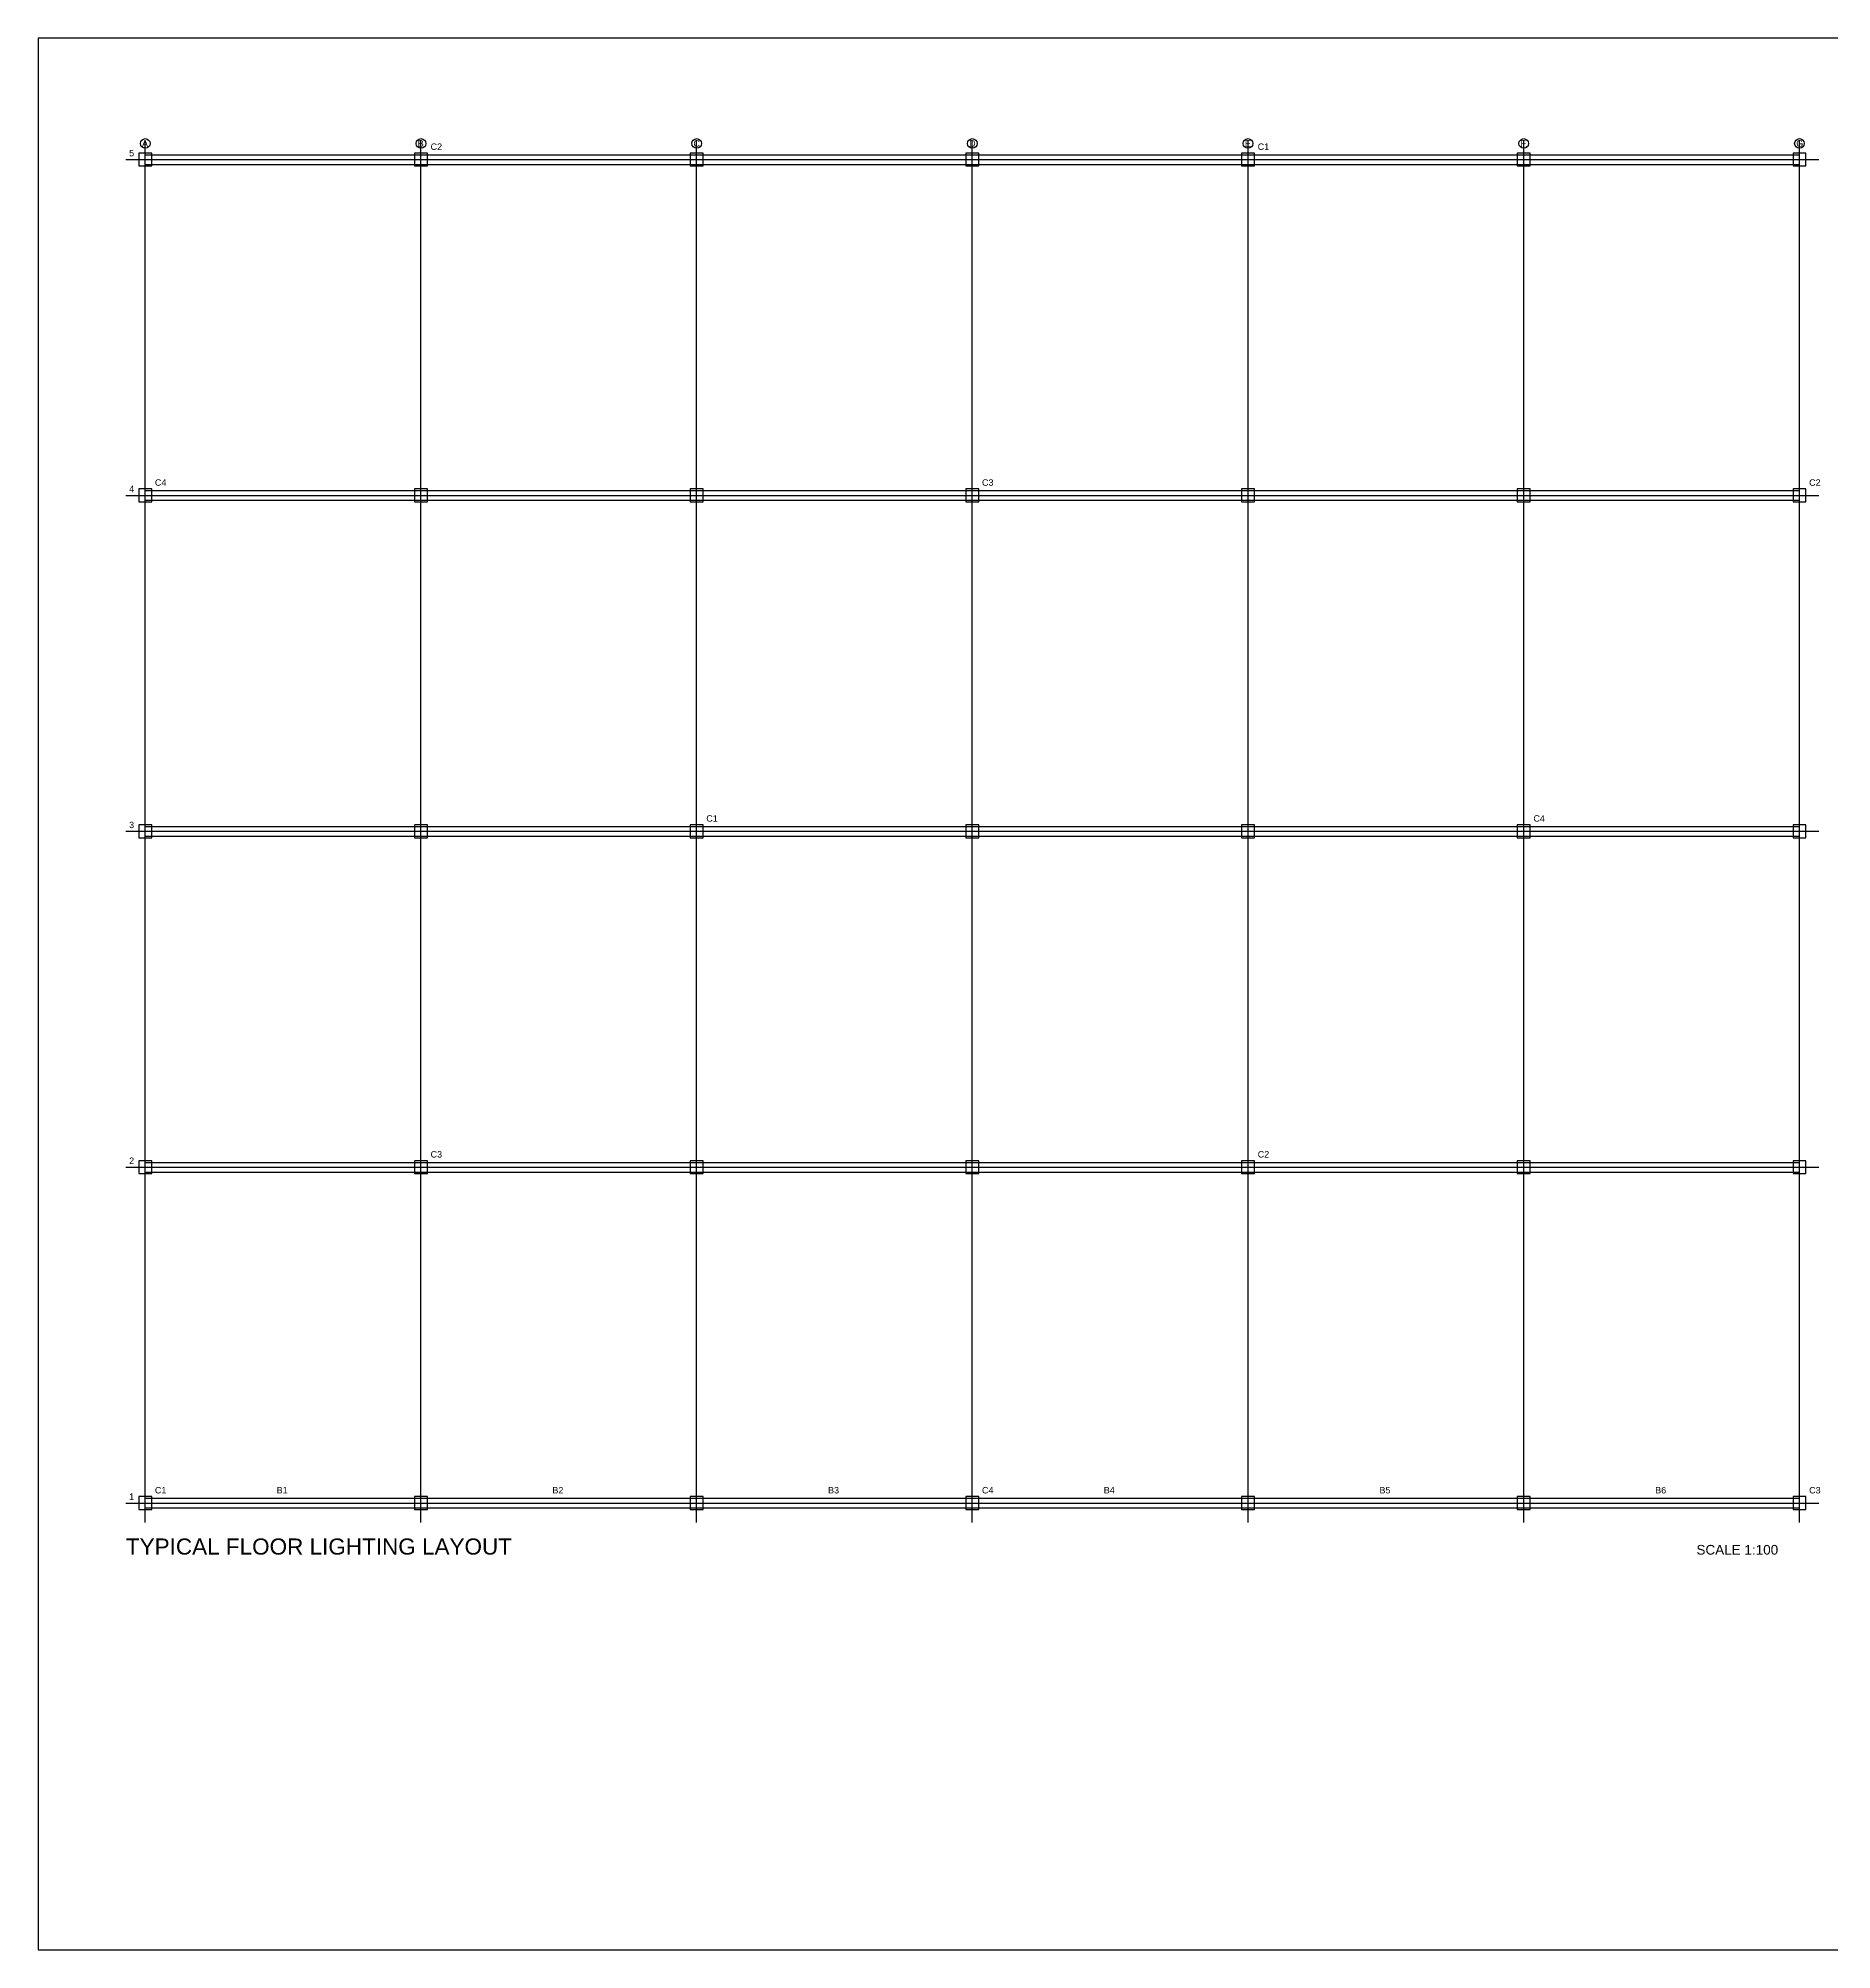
# Model space of a CAD drawing. Header units: millimetres. Extents: x 0 to 2841, y 0 to 594.
# Drawn here: x 1000 to 1557, y 0 to 594 of the extents above; entities that cross this region are included whole.
import ezdxf

# ---------------------------------------------------------------- set-up
doc = ezdxf.new("R2010")
doc.units = ezdxf.units.MM
for name, color, linetype in [('BEAM', 7, 'Continuous'), ('COLUMN', 7, 'Continuous'), ('FRAME', 7, 'Continuous'), ('GRID', 7, 'Continuous'), ('TITLES', 7, 'Continuous')]:
    doc.layers.add(name, color=color, linetype=linetype)
doc.styles.add('Arial', font='arial.ttf')

msp = doc.modelspace()

# ---------------------------------------------------------------- linework, layer by layer
at = {"layer": 'BEAM'}
for p, q in [((1033.23, 557.8), (1106.63, 557.8)), ((1033.23, 554.8), (1106.63, 554.8)), ((1106.63, 557.8), (1180.04, 557.8)), ((1106.63, 554.8), (1180.04, 554.8)), ((1180.04, 557.8), (1253.44, 557.8)), ((1180.04, 554.8), (1253.44, 554.8)), ((1253.44, 557.8), (1326.85, 557.8)), ((1253.44, 554.8), (1326.85, 554.8)), ((1326.85, 557.8), (1400.25, 557.8)), ((1326.85, 554.8), (1400.25, 554.8)), ((1400.25, 557.8), (1473.66, 557.8)), ((1400.25, 554.8), (1473.66, 554.8)), ((1473.66, 557.8), (1547.06, 557.8)), ((1473.66, 554.8), (1547.06, 554.8)), ((1033.23, 453.43), (1106.63, 453.43)), ((1106.63, 453.43), (1180.04, 453.43)), ((1180.04, 453.43), (1253.44, 453.43)), ((1253.44, 453.43), (1326.85, 453.43)), ((1326.85, 453.43), (1400.25, 453.43)), ((1400.25, 453.43), (1473.66, 453.43)), ((1473.66, 453.43), (1547.06, 453.43)), ((1033.23, 450.43), (1106.63, 450.43)), ((1106.63, 450.43), (1180.04, 450.43)), ((1180.04, 450.43), (1253.44, 450.43)), ((1253.44, 450.43), (1326.85, 450.43)), ((1326.85, 450.43), (1400.25, 450.43)), ((1400.25, 450.43), (1473.66, 450.43)), ((1473.66, 450.43), (1547.06, 450.43)), ((1033.23, 349.05), (1106.63, 349.05)), ((1033.23, 346.05), (1106.63, 346.05)), ((1106.63, 349.05), (1180.04, 349.05)), ((1106.63, 346.05), (1180.04, 346.05)), ((1180.04, 349.05), (1253.44, 349.05)), ((1180.04, 346.05), (1253.44, 346.05)), ((1253.44, 349.05), (1326.85, 349.05)), ((1253.44, 346.05), (1326.85, 346.05)), ((1326.85, 349.05), (1400.25, 349.05)), ((1326.85, 346.05), (1400.25, 346.05)), ((1400.25, 349.05), (1473.66, 349.05)), ((1400.25, 346.05), (1473.66, 346.05)), ((1473.66, 349.05), (1547.06, 349.05)), ((1473.66, 346.05), (1547.06, 346.05)), ((1033.23, 244.68), (1106.63, 244.68)), ((1106.63, 244.68), (1180.04, 244.68)), ((1180.04, 244.68), (1253.44, 244.68)), ((1253.44, 244.68), (1326.85, 244.68)), ((1326.85, 244.68), (1400.25, 244.68)), ((1400.25, 244.68), (1473.66, 244.68)), ((1473.66, 244.68), (1547.06, 244.68)), ((1033.23, 241.68), (1106.63, 241.68)), ((1106.63, 241.68), (1180.04, 241.68)), ((1180.04, 241.68), (1253.44, 241.68)), ((1253.44, 241.68), (1326.85, 241.68)), ((1326.85, 241.68), (1400.25, 241.68)), ((1400.25, 241.68), (1473.66, 241.68)), ((1473.66, 241.68), (1547.06, 241.68)), ((1033.23, 140.3), (1106.63, 140.3)), ((1033.23, 137.3), (1106.63, 137.3)), ((1106.63, 140.3), (1180.04, 140.3)), ((1106.63, 137.3), (1180.04, 137.3)), ((1180.04, 140.3), (1253.44, 140.3)), ((1180.04, 137.3), (1253.44, 137.3)), ((1253.44, 140.3), (1326.85, 140.3)), ((1253.44, 137.3), (1326.85, 137.3)), ((1326.85, 140.3), (1400.25, 140.3)), ((1326.85, 137.3), (1400.25, 137.3)), ((1400.25, 140.3), (1473.66, 140.3)), ((1400.25, 137.3), (1473.66, 137.3)), ((1473.66, 140.3), (1547.06, 140.3)), ((1473.66, 137.3), (1547.06, 137.3))]:
    msp.add_line(p, q, dxfattribs=at)
at = {"layer": 'COLUMN'}
for points in [[(1031.23, 554.3), (1035.23, 554.3), (1035.23, 558.3), (1031.23, 558.3)], [(1116.87, 554.3), (1120.87, 554.3), (1120.87, 558.3), (1116.87, 558.3)], [(1202.51, 554.3), (1206.51, 554.3), (1206.51, 558.3), (1202.51, 558.3)], [(1288.14, 554.3), (1292.14, 554.3), (1292.14, 558.3), (1288.14, 558.3)], [(1373.78, 554.3), (1377.78, 554.3), (1377.78, 558.3), (1373.78, 558.3)], [(1459.42, 554.3), (1463.42, 554.3), (1463.42, 558.3), (1459.42, 558.3)], [(1545.06, 554.3), (1549.06, 554.3), (1549.06, 558.3), (1545.06, 558.3)], [(1031.23, 449.93), (1035.23, 449.93), (1035.23, 453.93), (1031.23, 453.93)], [(1116.87, 449.93), (1120.87, 449.93), (1120.87, 453.93), (1116.87, 453.93)], [(1202.51, 449.93), (1206.51, 449.93), (1206.51, 453.93), (1202.51, 453.93)], [(1288.14, 449.93), (1292.14, 449.93), (1292.14, 453.93), (1288.14, 453.93)], [(1373.78, 449.93), (1377.78, 449.93), (1377.78, 453.93), (1373.78, 453.93)], [(1459.42, 449.93), (1463.42, 449.93), (1463.42, 453.93), (1459.42, 453.93)], [(1545.06, 449.93), (1549.06, 449.93), (1549.06, 453.93), (1545.06, 453.93)], [(1031.23, 345.55), (1035.23, 345.55), (1035.23, 349.55), (1031.23, 349.55)], [(1116.87, 345.55), (1120.87, 345.55), (1120.87, 349.55), (1116.87, 349.55)], [(1202.51, 345.55), (1206.51, 345.55), (1206.51, 349.55), (1202.51, 349.55)], [(1288.14, 345.55), (1292.14, 345.55), (1292.14, 349.55), (1288.14, 349.55)], [(1373.78, 345.55), (1377.78, 345.55), (1377.78, 349.55), (1373.78, 349.55)], [(1459.42, 345.55), (1463.42, 345.55), (1463.42, 349.55), (1459.42, 349.55)], [(1545.06, 345.55), (1549.06, 345.55), (1549.06, 349.55), (1545.06, 349.55)], [(1031.23, 241.18), (1035.23, 241.18), (1035.23, 245.18), (1031.23, 245.18)], [(1116.87, 241.18), (1120.87, 241.18), (1120.87, 245.18), (1116.87, 245.18)], [(1202.51, 241.18), (1206.51, 241.18), (1206.51, 245.18), (1202.51, 245.18)], [(1288.14, 241.18), (1292.14, 241.18), (1292.14, 245.18), (1288.14, 245.18)], [(1373.78, 241.18), (1377.78, 241.18), (1377.78, 245.18), (1373.78, 245.18)], [(1459.42, 241.18), (1463.42, 241.18), (1463.42, 245.18), (1459.42, 245.18)], [(1545.06, 241.18), (1549.06, 241.18), (1549.06, 245.18), (1545.06, 245.18)], [(1031.23, 136.8), (1035.23, 136.8), (1035.23, 140.8), (1031.23, 140.8)], [(1116.87, 136.8), (1120.87, 136.8), (1120.87, 140.8), (1116.87, 140.8)], [(1202.51, 136.8), (1206.51, 136.8), (1206.51, 140.8), (1202.51, 140.8)], [(1288.14, 136.8), (1292.14, 136.8), (1292.14, 140.8), (1288.14, 140.8)], [(1373.78, 136.8), (1377.78, 136.8), (1377.78, 140.8), (1373.78, 140.8)], [(1459.42, 136.8), (1463.42, 136.8), (1463.42, 140.8), (1459.42, 140.8)], [(1545.06, 136.8), (1549.06, 136.8), (1549.06, 140.8), (1545.06, 140.8)]]:
    msp.add_lwpolyline(points, close=True, dxfattribs=at)
at = {"layer": 'FRAME'}
msp.add_lwpolyline([(1000, 0), (1841, 0), (1841, 594), (1000, 594)], close=True, dxfattribs=at)
at = {"layer": 'GRID'}
for p, q in [((1033.23, 490.72), (1033.23, 562.3)), ((1118.87, 490.72), (1118.87, 562.3)), ((1204.51, 490.72), (1204.51, 562.3)), ((1290.14, 490.72), (1290.14, 562.3)), ((1375.78, 490.72), (1375.78, 562.3)), ((1461.42, 490.72), (1461.42, 562.3)), ((1547.06, 490.72), (1547.06, 562.3)), ((1027.23, 556.3), (1102.35, 556.3)), ((1102.35, 556.3), (1177.47, 556.3)), ((1177.47, 556.3), (1252.59, 556.3)), ((1252.59, 556.3), (1327.7, 556.3)), ((1327.7, 556.3), (1402.82, 556.3)), ((1402.82, 556.3), (1477.94, 556.3)), ((1477.94, 556.3), (1553.06, 556.3)), ((1033.23, 419.13), (1033.23, 490.72)), ((1118.87, 419.13), (1118.87, 490.72)), ((1204.51, 419.13), (1204.51, 490.72)), ((1290.14, 419.13), (1290.14, 490.72)), ((1375.78, 419.13), (1375.78, 490.72)), ((1461.42, 419.13), (1461.42, 490.72)), ((1547.06, 419.13), (1547.06, 490.72)), ((1027.23, 451.93), (1102.35, 451.93)), ((1102.35, 451.93), (1177.47, 451.93)), ((1177.47, 451.93), (1252.59, 451.93)), ((1252.59, 451.93), (1327.7, 451.93)), ((1327.7, 451.93), (1402.82, 451.93)), ((1402.82, 451.93), (1477.94, 451.93)), ((1477.94, 451.93), (1553.06, 451.93)), ((1033.23, 347.55), (1033.23, 419.13)), ((1118.87, 347.55), (1118.87, 419.13)), ((1204.51, 347.55), (1204.51, 419.13)), ((1290.14, 347.55), (1290.14, 419.13)), ((1375.78, 347.55), (1375.78, 419.13)), ((1461.42, 347.55), (1461.42, 419.13)), ((1547.06, 347.55), (1547.06, 419.13)), ((1027.23, 347.55), (1102.35, 347.55)), ((1033.23, 275.97), (1033.23, 347.55)), ((1102.35, 347.55), (1177.47, 347.55)), ((1118.87, 275.97), (1118.87, 347.55)), ((1177.47, 347.55), (1252.59, 347.55)), ((1204.51, 275.97), (1204.51, 347.55)), ((1252.59, 347.55), (1327.7, 347.55)), ((1290.14, 275.97), (1290.14, 347.55)), ((1327.7, 347.55), (1402.82, 347.55)), ((1375.78, 275.97), (1375.78, 347.55)), ((1402.82, 347.55), (1477.94, 347.55)), ((1461.42, 275.97), (1461.42, 347.55)), ((1477.94, 347.55), (1553.06, 347.55)), ((1547.06, 275.97), (1547.06, 347.55)), ((1033.23, 204.38), (1033.23, 275.97)), ((1118.87, 204.38), (1118.87, 275.97)), ((1204.51, 204.38), (1204.51, 275.97)), ((1290.14, 204.38), (1290.14, 275.97)), ((1375.78, 204.38), (1375.78, 275.97)), ((1461.42, 204.38), (1461.42, 275.97)), ((1547.06, 204.38), (1547.06, 275.97)), ((1027.23, 243.18), (1102.35, 243.18)), ((1102.35, 243.18), (1177.47, 243.18)), ((1177.47, 243.18), (1252.59, 243.18)), ((1252.59, 243.18), (1327.7, 243.18)), ((1327.7, 243.18), (1402.82, 243.18)), ((1402.82, 243.18), (1477.94, 243.18)), ((1477.94, 243.18), (1553.06, 243.18)), ((1033.23, 132.8), (1033.23, 204.38)), ((1118.87, 132.8), (1118.87, 204.38)), ((1204.51, 132.8), (1204.51, 204.38)), ((1290.14, 132.8), (1290.14, 204.38)), ((1375.78, 132.8), (1375.78, 204.38)), ((1461.42, 132.8), (1461.42, 204.38)), ((1547.06, 132.8), (1547.06, 204.38)), ((1027.23, 138.8), (1102.35, 138.8)), ((1102.35, 138.8), (1177.47, 138.8)), ((1177.47, 138.8), (1252.59, 138.8)), ((1252.59, 138.8), (1327.7, 138.8)), ((1327.7, 138.8), (1402.82, 138.8)), ((1402.82, 138.8), (1477.94, 138.8)), ((1477.94, 138.8), (1553.06, 138.8))]:
    msp.add_line(p, q, dxfattribs=at)
for centre in [(1033.23, 561.3), (1118.87, 561.3), (1204.51, 561.3), (1290.14, 561.3), (1375.78, 561.3), (1461.42, 561.3), (1547.06, 561.3)]:
    msp.add_circle(centre, 1.5, dxfattribs=at)

# ---------------------------------------------------------------- texts
at = {"layer": 'BEAM', "style": 'Arial'}
for s, p in [('B1', (1074.05, 141.8)), ('B2', (1159.69, 141.8)), ('B3', (1245.33, 141.8)), ('B4', (1330.96, 141.8)), ('B5', (1416.6, 141.8)), ('B6', (1502.24, 141.8))]:
    msp.add_text(s, height=2, dxfattribs=at).set_placement(p)
at = {"layer": 'COLUMN', "style": 'Arial'}
for s, p in [('C2', (1121.87, 559.3)), ('C1', (1378.78, 559.3)), ('C4', (1036.23, 454.93)), ('C3', (1293.14, 454.93)), ('C2', (1550.06, 454.93)), ('C1', (1207.51, 350.55)), ('C4', (1464.42, 350.55)), ('C3', (1121.87, 246.18)), ('C2', (1378.78, 246.18)), ('C1', (1036.23, 141.8)), ('C4', (1293.14, 141.8)), ('C3', (1550.06, 141.8))]:
    msp.add_text(s, height=2, dxfattribs=at).set_placement(p)
at = {"layer": 'GRID', "style": 'Arial'}
for s, p in [('5', (1028.23, 557.3)), ('A', (1032.23, 560.3)), ('B', (1117.87, 560.3)), ('C', (1203.51, 560.3)), ('D', (1289.14, 560.3)), ('E', (1374.78, 560.3)), ('F', (1460.42, 560.3)), ('G', (1546.06, 560.3)), ('4', (1028.23, 452.93)), ('3', (1028.23, 348.55)), ('2', (1028.23, 244.18)), ('1', (1028.23, 139.8))]:
    msp.add_text(s, height=2, dxfattribs=at).set_placement(p)
at = {"layer": 'TITLES', "style": 'Arial'}
for s, height, p in [('TYPICAL FLOOR LIGHTING LAYOUT', 5, (1027.23, 122.8)), ('SCALE 1:100', 3, (1515.06, 122.8))]:
    msp.add_text(s, height=height, dxfattribs=at).set_placement(p)

doc.saveas('drawing.dxf')
